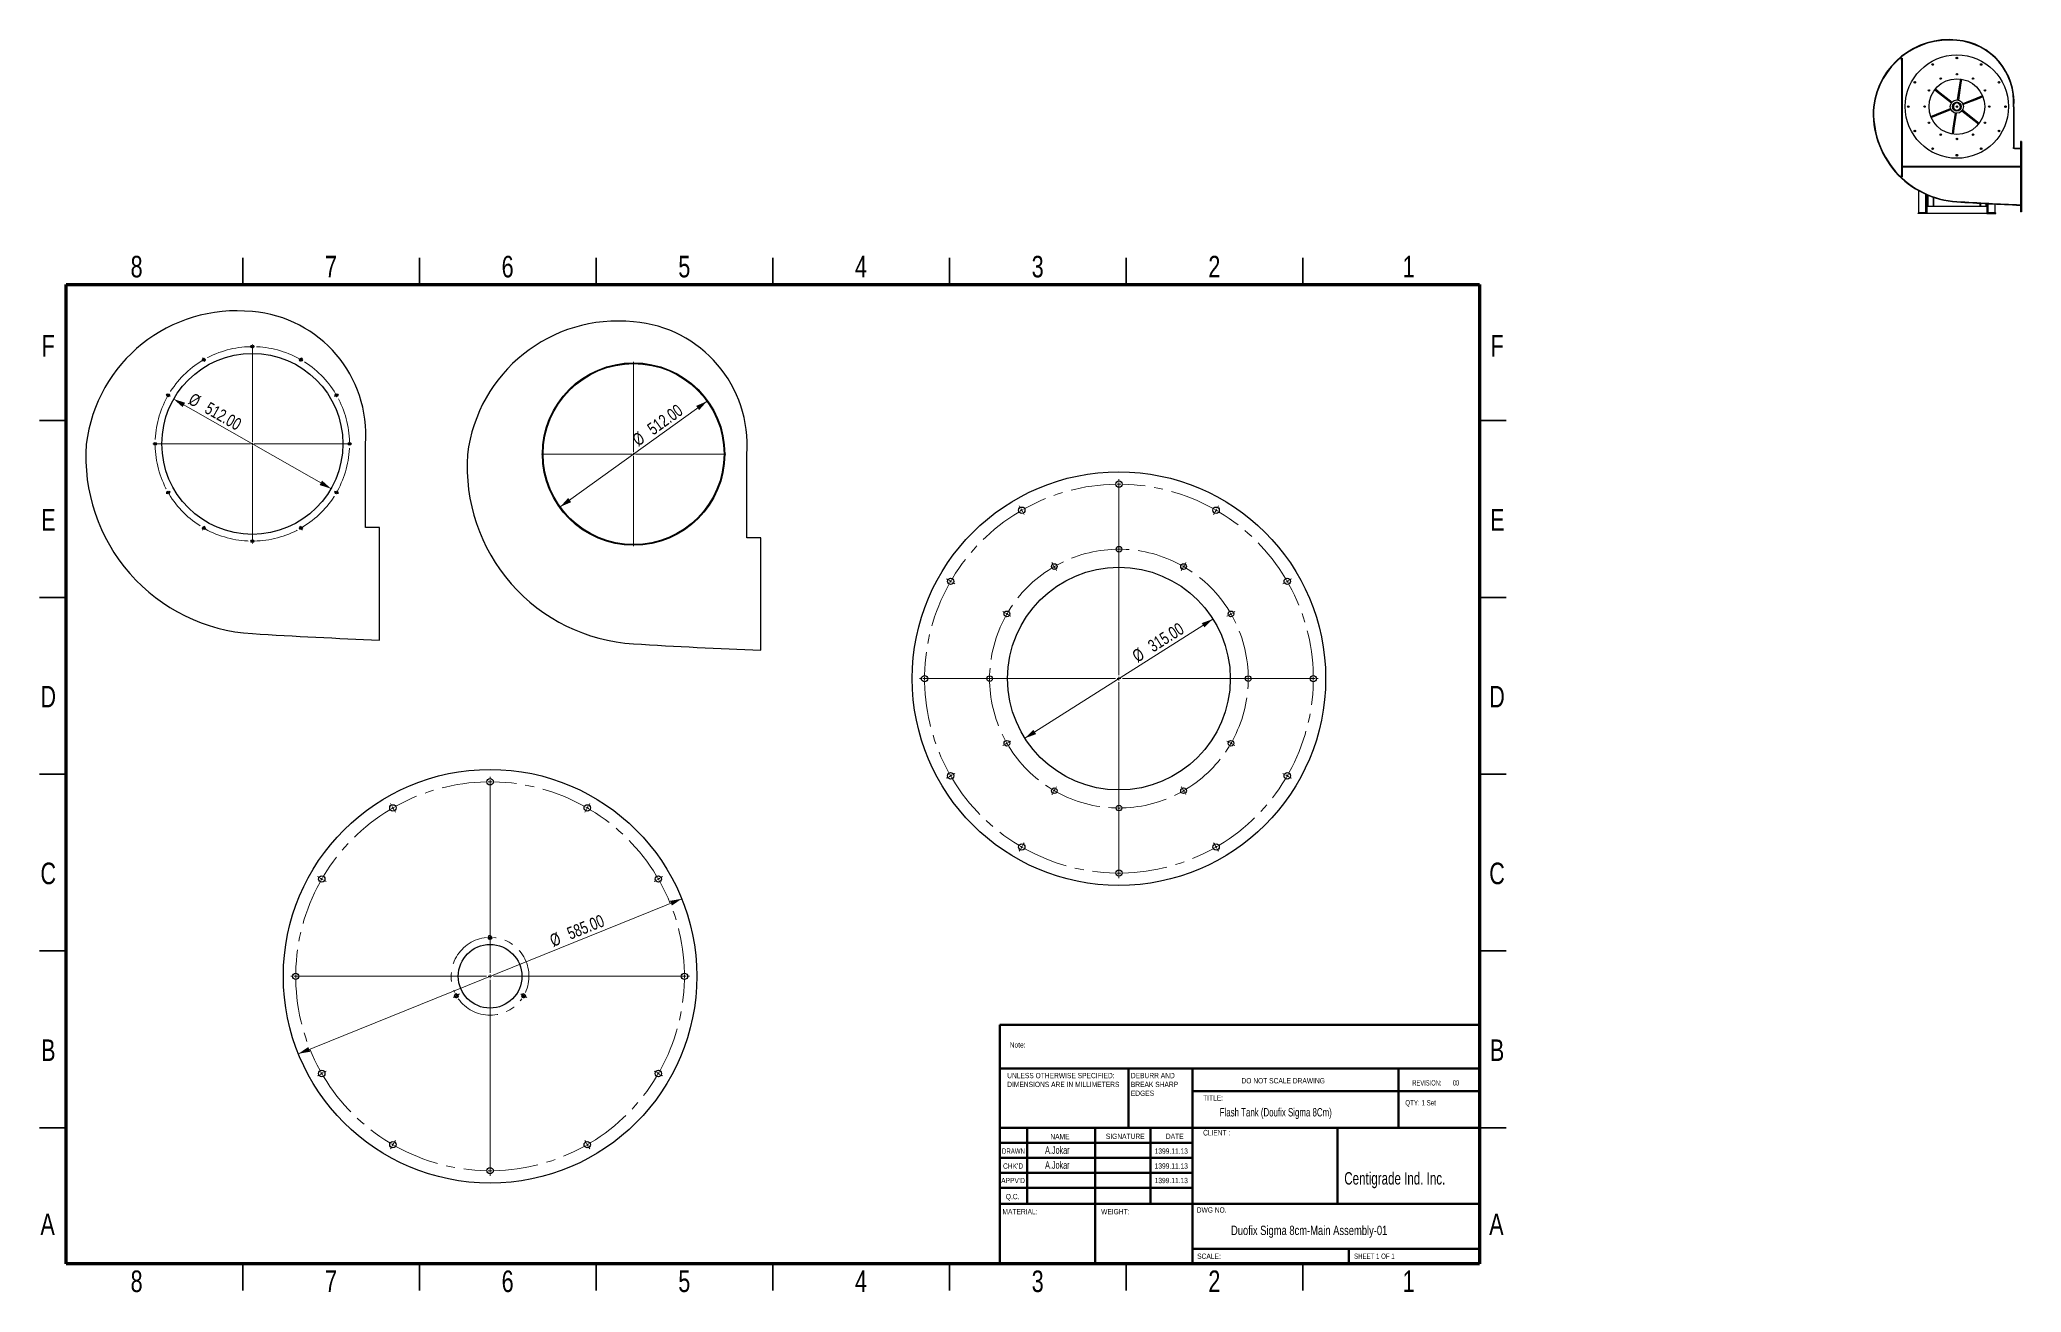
# Model space of a CAD drawing. Header units: millimetres. Extents: x 2 to 563, y 2 to 356.
import ezdxf

# ---------------------------------------------------------------- set-up
doc = ezdxf.new("R2010")
doc.units = ezdxf.units.MM
doc.linetypes.add('CENTERX2', pattern=[20.32, 12.7, -2.54, 2.54, -2.54])
doc.styles.add('SLDTEXTSTYLE0', font='TXT', dxfattribs={"width": 0.75})
doc.styles.add('SLDTEXTSTYLE1', font='TXT', dxfattribs={"width": 0.686449})
doc.styles.add('SLDTEXTSTYLE2', font='TXT', dxfattribs={"width": 0.652778})
doc.styles.add('SLDTEXTSTYLE3', font='TXT', dxfattribs={"width": 0.6875})
doc.styles.add('SLDTEXTSTYLE4', font='TXT', dxfattribs={"width": 0.7})
doc.dimstyles.new('SLDDIMSTYLE0', dxfattribs={"dimtxt": 3.5, "dimasz": 3.302, "dimexe": 0, "dimexo": 0.0625, "dimgap": 0.875, "dimtad": 1, "dimlfac": 10, "dimrnd": 1e-09, "dimzin": 4, "dimdsep": 46, "dimtxsty": 'SLDTEXTSTYLE0', "dimsah": 1, "dimcen": 0, "dimadec": 0, "dimazin": 1, "dimtfac": 1, "dimtmove": 0, "dimatfit": 3, "dimfxl": 0, "dimfrac": 2, "dimtolj": 1, "dimtzin": 12, "dimarcsym": 0})
doc.dimstyles.new('SLDDIMSTYLE1', dxfattribs={"dimtxt": 3.5, "dimasz": 3.302, "dimexe": 0, "dimexo": 0.0625, "dimgap": 0.875, "dimtad": 1, "dimlfac": 5, "dimrnd": 1e-09, "dimzin": 4, "dimdsep": 46, "dimtxsty": 'SLDTEXTSTYLE0', "dimsah": 1, "dimcen": 0, "dimadec": 0, "dimazin": 1, "dimtfac": 1, "dimtmove": 0, "dimatfit": 3, "dimfxl": 0, "dimfrac": 2, "dimtolj": 1, "dimtzin": 12, "dimarcsym": 0})

# ---------------------------------------------------------------- blocks, each defined once
blk = doc.blocks.new('SW_NOTE_0')
at = {"color": 0, "linetype": 'Continuous', "lineweight": 0, "char_height": 1.5, "attachment_point": 1, "style": 'SLDTEXTSTYLE0'}
for s, insert in [('UNLESS OTHERWISE SPECIFIED:', (0, 1.93)), ('DIMENSIONS ARE IN MILLIMETERS', (0, -0.57))]:
    blk.add_mtext(s, dxfattribs=dict(at, insert=insert))
blk = doc.blocks.new('SW_NOTE_1')
at = {"color": 0, "linetype": 'Continuous', "lineweight": 0, "char_height": 1.5, "attachment_point": 1, "style": 'SLDTEXTSTYLE0'}
for s, insert in [('DEBURR AND', (0, 1.93)), ('BREAK SHARP', (0, -0.57)), ('EDGES', (0, -3.07))]:
    blk.add_mtext(s, dxfattribs=dict(at, insert=insert))
blk = doc.blocks.new('_D')
at = {"color": 7, "linetype": 'Continuous', "lineweight": 18}
blk.add_line((40.44, 254.58), (84.95, 229.27), dxfattribs=at)
for points in [[(40.44, 254.58), (42.96, 252.32), (43.67, 253.57)], [(84.95, 229.27), (82.44, 231.53), (81.72, 230.28)]]:
    blk.add_solid(points, dxfattribs=at)
at = {"color": 7, "linetype": 'Continuous', "lineweight": 18, "char_height": 3.5, "attachment_point": 1, "rotation": 330.3783, "style": 'SLDTEXTSTYLE0'}
for s, insert in [('%%c', (46.04, 256.5)), ('512.00', (50.66, 253.94))]:
    blk.add_mtext(s, dxfattribs=dict(at, insert=insert))
blk = doc.blocks.new('SW_CENTERMARKSYMBOL_0')
at = {"color": 0, "linetype": 'Continuous', "lineweight": 0}
for p, q in [((-0.25, 0.43), (-0.32, 0.56)), ((0, 0), (-0.13, 0.22)), ((0, 0), (0.13, -0.22)), ((13.75, 4.18), (13.75, 4.33)), ((13.75, -23.32), (13.75, 3.93)), ((13.75, 3.68), (13.75, 3.93)), ((13.75, 3.68), (13.75, 3.43)), ((13.75, 3.18), (13.75, 3.03)), ((27.5, 0), (27.37, -0.22)), ((27.5, 0), (27.62, 0.22)), ((27.75, 0.43), (27.82, 0.56)), ((0.25, -0.43), (0.32, -0.56)), ((27.25, -0.43), (27.17, -0.56)), ((-10.5, -9.82), (-10.63, -9.74)), ((-10.07, -10.07), (-10.28, -9.94)), ((-10.07, -10.07), (-9.85, -10.19)), ((-9.63, -10.32), (-9.5, -10.39)), ((37.13, -10.32), (37, -10.39)), ((37.57, -10.07), (37.35, -10.19)), ((37.57, -10.07), (37.78, -9.94)), ((38, -9.82), (38.13, -9.74)), ((-14.25, -23.82), (-14.4, -23.82)), ((13.25, -23.82), (-14, -23.82)), ((-13.75, -23.82), (-14, -23.82)), ((-13.75, -23.82), (-13.5, -23.82)), ((-13.25, -23.82), (-13.1, -23.82)), ((13.75, -23.82), (13.5, -23.82)), ((13.75, -23.82), (13.75, -23.57)), ((13.75, -23.82), (13.75, -24.07)), ((13.75, -23.82), (14, -23.82)), ((13.75, -24.32), (13.75, -51.57)), ((14.25, -23.82), (41.5, -23.82)), ((40.75, -23.82), (40.6, -23.82)), ((41.25, -23.82), (41, -23.82)), ((41.25, -23.82), (41.5, -23.82)), ((41.75, -23.82), (41.9, -23.82)), ((-10.5, -37.82), (-10.63, -37.89)), ((-10.07, -37.57), (-10.28, -37.69)), ((-10.07, -37.57), (-9.85, -37.44)), ((-9.63, -37.32), (-9.5, -37.24)), ((37.13, -37.32), (37, -37.24)), ((37.57, -37.57), (37.35, -37.44)), ((37.57, -37.57), (37.78, -37.69)), ((38, -37.82), (38.13, -37.89)), ((-0.25, -48.06), (-0.32, -48.19)), ((0, -47.63), (-0.13, -47.85)), ((0, -47.63), (0.13, -47.41)), ((0.25, -47.2), (0.32, -47.07)), ((27.25, -47.2), (27.17, -47.07)), ((27.5, -47.63), (27.37, -47.41)), ((27.5, -47.63), (27.62, -47.85)), ((27.75, -48.06), (27.82, -48.19)), ((13.75, -50.82), (13.75, -50.67)), ((13.75, -51.32), (13.75, -51.07)), ((13.75, -51.32), (13.75, -51.57)), ((13.75, -51.82), (13.75, -51.97))]:
    blk.add_line(p, q, dxfattribs=at)
for start, end in [(120, 120.5209), (119.4791, 120), (90, 90.5209), (89.4791, 90), (60, 60.5209), (59.4791, 60), (150, 150.5209), (149.4791, 150), (30, 30.5209), (29.4791, 30), (179.4791, 180), (180, 180.5209), (0, 0.5209), (359.4791, 0), (209.4791, 210), (210, 210.5209), (329.4791, 330), (330, 330.5209), (239.4791, 240), (240, 240.5209), (299.4791, 300), (300, 300.5209), (269.4791, 270), (270, 270.5209)]:
    blk.add_arc((13.75, -23.82), 27.5, start, end, dxfattribs=at)
at = {"color": 0, "linetype": 'CENTERX2', "lineweight": 0}
for start, end in [(91.0417, 118.9583), (61.0417, 88.9583), (121.0417, 148.9583), (31.0417, 58.9583), (151.0417, 178.9583), (1.0417, 28.9583), (181.0417, 208.9583), (331.0417, 358.9583), (211.0417, 238.9583), (301.0417, 328.9583), (241.0417, 268.9583), (271.0417, 298.9583)]:
    blk.add_arc((13.75, -23.82), 27.5, start, end, dxfattribs=at)
blk = doc.blocks.new('_D_1')
at = {"color": 7, "linetype": 'Continuous', "lineweight": 18}
blk.add_line((191.38, 253.99), (149.81, 224.1), dxfattribs=at)
for points in [[(191.38, 253.99), (188.28, 252.65), (189.12, 251.48)], [(149.81, 224.1), (152.91, 225.44), (152.07, 226.61)]]:
    blk.add_solid(points, dxfattribs=at)
at = {"color": 7, "linetype": 'Continuous', "lineweight": 18, "char_height": 3.5, "attachment_point": 1, "rotation": 35.7287, "style": 'SLDTEXTSTYLE0'}
for s, insert in [('512.00', (174.09, 247.1)), ('%%c', (169.84, 243.97))]:
    blk.add_mtext(s, dxfattribs=dict(at, insert=insert))
blk = doc.blocks.new('SW_CENTERMARKSYMBOL_1')
at = {"color": 0, "linetype": 'Continuous', "lineweight": 0}
for p, q in [((0, 0.5), (0, 26.05)), ((-0.5, 0), (-26.05, 0)), ((0, 0), (-0.25, 0)), ((0, 0), (0, 0.25)), ((0, 0), (0, -0.25)), ((0, 0), (0.25, 0)), ((0.5, 0), (26.05, 0)), ((0, -0.5), (0, -26.05))]:
    blk.add_line(p, q, dxfattribs=at)
blk = doc.blocks.new('_D_2')
at = {"color": 7, "linetype": 'Continuous', "lineweight": 18}
blk.add_line((184.22, 113.24), (75.73, 69.42), dxfattribs=at)
for points in [[(184.22, 113.24), (180.88, 112.67), (181.42, 111.34)], [(75.73, 69.42), (79.06, 69.99), (78.52, 71.33)]]:
    blk.add_solid(points, dxfattribs=at)
at = {"color": 7, "linetype": 'Continuous', "lineweight": 18, "char_height": 3.5, "attachment_point": 1, "rotation": 21.9931, "style": 'SLDTEXTSTYLE0'}
for s, insert in [('585.00', (151.38, 104.89)), ('%%c', (146.5, 102.86))]:
    blk.add_mtext(s, dxfattribs=dict(at, insert=insert))
blk = doc.blocks.new('SW_CENTERMARKSYMBOL_2')
at = {"color": 0, "linetype": 'Continuous', "lineweight": 0}
for p, q in [((27.5, 8.37), (27.5, 8.77)), ((27.5, -46.63), (27.5, 7.87)), ((27.5, 7.37), (27.5, 7.87)), ((27.5, 7.37), (27.5, 6.87)), ((27.5, 6.37), (27.5, 5.97)), ((-0.5, 0.87), (-0.7, 1.21)), ((0, 0), (-0.25, 0.43)), ((0, 0), (0.25, -0.43)), ((55, 0), (54.75, -0.43)), ((55, 0), (55.25, 0.43)), ((55.5, 0.87), (55.7, 1.21)), ((0.5, -0.87), (0.7, -1.21)), ((54.5, -0.87), (54.3, -1.21)), ((-21, -19.63), (-21.34, -19.43)), ((-20.13, -20.13), (-20.56, -19.88)), ((-20.13, -20.13), (-19.7, -20.38)), ((-19.27, -20.63), (-18.92, -20.83)), ((74.27, -20.63), (73.92, -20.83)), ((75.13, -20.13), (74.7, -20.38)), ((75.13, -20.13), (75.56, -19.88)), ((76, -19.63), (76.34, -19.43)), ((27.5, -36.13), (27.5, -35.63)), ((27.5, -36.63), (27.5, -36.13)), ((27.5, -36.63), (27.5, -37.13)), ((27.5, -37.13), (27.5, -37.63)), ((-28.5, -47.63), (-28.9, -47.63)), ((26.5, -47.63), (-28, -47.63)), ((-27.5, -47.63), (-28, -47.63)), ((-27.5, -47.63), (-27, -47.63)), ((-26.5, -47.63), (-26.1, -47.63)), ((27.5, -47.63), (27, -47.63)), ((27.5, -47.63), (27.5, -47.13)), ((27.5, -47.63), (27.5, -48.13)), ((27.5, -47.63), (28, -47.63)), ((27.5, -48.63), (27.5, -103.13)), ((28.5, -47.63), (83, -47.63)), ((81.5, -47.63), (81.1, -47.63)), ((82.5, -47.63), (82, -47.63)), ((82.5, -47.63), (83, -47.63)), ((83.5, -47.63), (83.9, -47.63)), ((17.54, -53.38), (17.11, -53.63)), ((17.97, -53.13), (17.54, -53.38)), ((17.97, -53.13), (18.41, -52.88)), ((18.41, -52.88), (18.84, -52.63)), ((36.59, -52.88), (36.16, -52.63)), ((37.03, -53.13), (36.59, -52.88)), ((37.03, -53.13), (37.46, -53.38)), ((37.46, -53.38), (37.89, -53.63)), ((-21, -75.63), (-21.34, -75.83)), ((-20.13, -75.13), (-20.56, -75.38)), ((-20.13, -75.13), (-19.7, -74.88)), ((-19.27, -74.63), (-18.92, -74.43)), ((74.27, -74.63), (73.92, -74.43)), ((75.13, -75.13), (74.7, -74.88)), ((75.13, -75.13), (75.56, -75.38)), ((76, -75.63), (76.34, -75.83)), ((0, -95.26), (-0.25, -95.7)), ((0, -95.26), (0.25, -94.83)), ((0.5, -94.4), (0.7, -94.05)), ((54.5, -94.4), (54.3, -94.05)), ((55, -95.26), (54.75, -94.83)), ((55, -95.26), (55.25, -95.7)), ((-0.5, -96.13), (-0.7, -96.48)), ((55.5, -96.13), (55.7, -96.48)), ((27.5, -101.63), (27.5, -101.23)), ((27.5, -102.63), (27.5, -102.13)), ((27.5, -102.63), (27.5, -103.13)), ((27.5, -103.63), (27.5, -104.03))]:
    blk.add_line(p, q, dxfattribs=at)
at = {"color": 0, "linetype": 'CENTERX2', "lineweight": 0}
for radius, start, end in [(55, 91.0417, 118.9583), (55, 61.0417, 88.9583), (55, 121.0417, 148.9583), (55, 31.0417, 58.9583), (55, 151.0417, 178.9583), (55, 1.0417, 28.9583), (11, 95.2087, 204.7913), (11, 335.2087, 84.7913), (55, 181.0417, 208.9583), (55, 331.0417, 358.9583), (11, 215.2087, 324.7913), (55, 211.0417, 238.9583), (55, 301.0417, 328.9583), (55, 241.0417, 268.9583), (55, 271.0417, 298.9583)]:
    blk.add_arc((27.5, -47.63), radius, start, end, dxfattribs=at)
at = {"color": 0, "linetype": 'Continuous', "lineweight": 0}
for radius, start, end in [(55, 90, 90.5209), (55, 89.4791, 90), (55, 119.4791, 120), (55, 60, 60.5209), (55, 59.4791, 60), (55, 120, 120.5209), (55, 150, 150.5209), (55, 149.4791, 150), (55, 30, 30.5209), (55, 29.4791, 30), (11, 90, 92.6044), (11, 87.3956, 90), (55, 179.4791, 180), (55, 180, 180.5209), (55, 0, 0.5209), (55, 359.4791, 0), (11, 207.3956, 210), (11, 210, 212.6044), (11, 327.3956, 330), (11, 330, 332.6044), (55, 209.4791, 210), (55, 210, 210.5209), (55, 329.4791, 330), (55, 330, 330.5209), (55, 239.4791, 240), (55, 240, 240.5209), (55, 299.4791, 300), (55, 300, 300.5209), (55, 269.4791, 270), (55, 270, 270.5209)]:
    blk.add_arc((27.5, -47.63), radius, start, end, dxfattribs=at)
blk = doc.blocks.new('_D_3')
at = {"color": 7, "linetype": 'Continuous', "lineweight": 18}
blk.add_line((334.55, 192.38), (281.33, 158.67), dxfattribs=at)
for points in [[(334.55, 192.38), (331.37, 191.22), (332.14, 190.01)], [(281.33, 158.67), (284.5, 159.83), (283.73, 161.04)]]:
    blk.add_solid(points, dxfattribs=at)
at = {"color": 7, "linetype": 'Continuous', "lineweight": 18, "char_height": 3.5, "attachment_point": 1, "rotation": 32.3539, "style": 'SLDTEXTSTYLE0'}
for s, insert in [('315.00', (315.74, 185.83)), ('%%c', (311.31, 182.96))]:
    blk.add_mtext(s, dxfattribs=dict(at, insert=insert))
blk = doc.blocks.new('SW_CENTERMARKSYMBOL_3')
at = {"color": 0, "linetype": 'Continuous', "lineweight": 0}
for p, q in [((27.5, 8.37), (27.5, 8.77)), ((27.5, -46.63), (27.5, 7.87)), ((27.5, 7.37), (27.5, 7.87)), ((27.5, 7.37), (27.5, 6.87)), ((27.5, 6.37), (27.5, 5.97)), ((-0.5, 0.87), (-0.7, 1.21)), ((0, 0), (-0.25, 0.43)), ((0, 0), (0.25, -0.43)), ((55, 0), (54.75, -0.43)), ((55, 0), (55.25, 0.43)), ((55.5, 0.87), (55.7, 1.21)), ((0.5, -0.87), (0.7, -1.21)), ((54.5, -0.87), (54.3, -1.21)), ((27.5, -10.03), (27.5, -9.73)), ((27.5, -11.03), (27.5, -10.53)), ((27.5, -11.03), (27.5, -11.53)), ((8.7, -15.07), (8.55, -14.81)), ((9.2, -15.93), (8.95, -15.5)), ((9.2, -15.93), (9.45, -16.37)), ((9.7, -16.8), (9.85, -17.06)), ((27.5, -12.03), (27.5, -12.33)), ((45.3, -16.8), (45.15, -17.06)), ((45.8, -15.93), (45.55, -16.37)), ((45.8, -15.93), (46.05, -15.5)), ((46.3, -15.07), (46.45, -14.81)), ((-21, -19.63), (-21.34, -19.43)), ((-20.13, -20.13), (-20.56, -19.88)), ((-20.13, -20.13), (-19.7, -20.38)), ((-19.27, -20.63), (-18.92, -20.83)), ((74.27, -20.63), (73.92, -20.83)), ((75.13, -20.13), (74.7, -20.38)), ((75.13, -20.13), (75.56, -19.88)), ((76, -19.63), (76.34, -19.43)), ((-5.06, -28.83), (-5.32, -28.68)), ((-4.2, -29.33), (-4.63, -29.08)), ((-4.2, -29.33), (-3.76, -29.58)), ((-3.33, -29.83), (-3.07, -29.98)), ((58.33, -29.83), (58.07, -29.98)), ((59.2, -29.33), (58.76, -29.58)), ((59.2, -29.33), (59.63, -29.08)), ((60.06, -28.83), (60.32, -28.68)), ((-28.5, -47.63), (-28.9, -47.63)), ((26.5, -47.63), (-28, -47.63)), ((-27.5, -47.63), (-28, -47.63)), ((-27.5, -47.63), (-27, -47.63)), ((-26.5, -47.63), (-26.1, -47.63)), ((-10.1, -47.63), (-10.4, -47.63)), ((-9.1, -47.63), (-9.6, -47.63)), ((-9.1, -47.63), (-8.6, -47.63)), ((-8.1, -47.63), (-7.8, -47.63)), ((27.5, -47.63), (27, -47.63)), ((27.5, -47.63), (27.5, -47.13)), ((27.5, -47.63), (27.5, -48.13)), ((27.5, -47.63), (28, -47.63)), ((27.5, -48.63), (27.5, -103.13)), ((28.5, -47.63), (83, -47.63)), ((63.1, -47.63), (62.8, -47.63)), ((64.1, -47.63), (63.6, -47.63)), ((64.1, -47.63), (64.6, -47.63)), ((65.1, -47.63), (65.4, -47.63)), ((81.5, -47.63), (81.1, -47.63)), ((82.5, -47.63), (82, -47.63)), ((82.5, -47.63), (83, -47.63)), ((83.5, -47.63), (83.9, -47.63)), ((-5.06, -66.43), (-5.32, -66.58)), ((-4.2, -65.93), (-4.63, -66.18)), ((-4.2, -65.93), (-3.76, -65.68)), ((-3.33, -65.43), (-3.07, -65.28)), ((58.33, -65.43), (58.07, -65.28)), ((59.2, -65.93), (58.76, -65.68)), ((59.2, -65.93), (59.63, -66.18)), ((60.06, -66.43), (60.32, -66.58)), ((-21, -75.63), (-21.34, -75.83)), ((-20.13, -75.13), (-20.56, -75.38)), ((-20.13, -75.13), (-19.7, -74.88)), ((-19.27, -74.63), (-18.92, -74.43)), ((9.7, -78.46), (9.85, -78.2)), ((45.3, -78.46), (45.15, -78.2)), ((74.27, -74.63), (73.92, -74.43)), ((75.13, -75.13), (74.7, -74.88)), ((75.13, -75.13), (75.56, -75.38)), ((76, -75.63), (76.34, -75.83)), ((8.7, -80.19), (8.55, -80.45)), ((9.2, -79.33), (8.95, -79.76)), ((9.2, -79.33), (9.45, -78.89)), ((27.5, -83.23), (27.5, -82.93)), ((27.5, -84.23), (27.5, -83.73)), ((45.8, -79.33), (45.55, -78.89)), ((45.8, -79.33), (46.05, -79.76)), ((46.3, -80.19), (46.45, -80.45)), ((27.5, -84.23), (27.5, -84.73)), ((27.5, -85.23), (27.5, -85.53)), ((0, -95.26), (-0.25, -95.7)), ((0, -95.26), (0.25, -94.83)), ((0.5, -94.4), (0.7, -94.05)), ((54.5, -94.4), (54.3, -94.05)), ((55, -95.26), (54.75, -94.83)), ((55, -95.26), (55.25, -95.7)), ((-0.5, -96.13), (-0.7, -96.48)), ((55.5, -96.13), (55.7, -96.48)), ((27.5, -101.63), (27.5, -101.23)), ((27.5, -102.63), (27.5, -102.13)), ((27.5, -102.63), (27.5, -103.13)), ((27.5, -103.63), (27.5, -104.03))]:
    blk.add_line(p, q, dxfattribs=at)
at = {"color": 0, "linetype": 'CENTERX2', "lineweight": 0}
for radius, start, end in [(55, 91.0417, 118.9583), (55, 61.0417, 88.9583), (55, 121.0417, 148.9583), (55, 31.0417, 58.9583), (36.6, 91.5655, 118.4345), (36.6, 61.5655, 88.4345), (36.6, 121.5655, 148.4345), (36.6, 31.5655, 58.4345), (55, 151.0417, 178.9583), (55, 1.0417, 28.9583), (36.6, 151.5655, 178.4345), (36.6, 1.5655, 28.4345), (55, 181.0417, 208.9583), (36.6, 181.5655, 208.4345), (36.6, 331.5655, 358.4345), (55, 331.0417, 358.9583), (36.6, 211.5655, 238.4345), (36.6, 301.5655, 328.4345), (55, 211.0417, 238.9583), (55, 301.0417, 328.9583), (36.6, 241.5655, 268.4345), (36.6, 271.5655, 298.4345), (55, 241.0417, 268.9583), (55, 271.0417, 298.9583)]:
    blk.add_arc((27.5, -47.63), radius, start, end, dxfattribs=at)
at = {"color": 0, "linetype": 'Continuous', "lineweight": 0}
for radius, start, end in [(55, 90, 90.5209), (55, 89.4791, 90), (55, 119.4791, 120), (55, 60, 60.5209), (55, 59.4791, 60), (55, 120, 120.5209), (36.6, 90, 90.7827), (36.6, 89.2173, 90), (36.6, 120, 120.7827), (36.6, 119.2173, 120), (36.6, 60, 60.7827), (36.6, 59.2173, 60), (55, 150, 150.5209), (55, 149.4791, 150), (55, 30, 30.5209), (55, 29.4791, 30), (36.6, 150, 150.7827), (36.6, 149.2173, 150), (36.6, 30, 30.7827), (36.6, 29.2173, 30), (55, 179.4791, 180), (55, 180, 180.5209), (36.6, 179.2173, 180), (36.6, 180, 180.7827), (36.6, 0, 0.7827), (36.6, 359.2173, 0), (55, 0, 0.5209), (55, 359.4791, 0), (36.6, 209.2173, 210), (36.6, 210, 210.7827), (36.6, 329.2173, 330), (36.6, 330, 330.7827), (55, 209.4791, 210), (55, 210, 210.5209), (55, 329.4791, 330), (55, 330, 330.5209), (36.6, 239.2173, 240), (36.6, 240, 240.7827), (36.6, 299.2173, 300), (36.6, 300, 300.7827), (36.6, 269.2173, 270), (36.6, 270, 270.7827), (55, 239.4791, 240), (55, 240, 240.5209), (55, 299.4791, 300), (55, 300, 300.5209), (55, 269.4791, 270), (55, 270, 270.5209)]:
    blk.add_arc((27.5, -47.63), radius, start, end, dxfattribs=at)

msp = doc.modelspace()

# ---------------------------------------------------------------- linework, layer by layer
at = {"color": 7, "linetype": 'Continuous', "lineweight": 25}
for p, q in [((545.0648, 356.0194), (545.0778, 356.1437)), ((545.0824, 356.1433), (545.0723, 356.0187)), ((529.3686, 350.9814), (529.5686, 350.9814)), ((529.3686, 350.4814), (529.3686, 350.9814)), ((529.5686, 350.4814), (529.3686, 350.4814)), ((529.3686, 350.4814), (529.3686, 317.9814)), ((529.5686, 350.9814), (529.5686, 350.4814)), ((529.5686, 350.4814), (529.5686, 317.9814)), ((538.9801, 342.3136), (540.3136, 341.2615)), ((545.8085, 343.4513), (545.1899, 339.196)), ((546.1054, 343.4082), (545.4868, 339.1529)), ((546.0529, 345.1322), (545.8085, 343.4513)), ((546.1054, 343.4082), (545.8085, 343.4513)), ((546.3498, 345.0891), (546.1054, 343.4082)), ((521.5682, 337.2638), (521.4435, 337.2725)), ((521.4451, 337.2891), (521.5692, 337.2741)), ((538.7943, 342.078), (540.1278, 341.026)), ((539.2768, 335.1723), (543.2713, 336.7642)), ((540.3136, 341.2615), (540.1278, 341.026)), ((540.1278, 341.026), (543.5037, 338.3626)), ((540.3136, 341.2615), (543.6895, 338.5981)), ((543.2713, 336.7642), (543.3823, 336.4855)), ((543.6895, 338.5981), (543.5037, 338.3626)), ((544.7686, 338.3513), (544.7686, 338.5324)), ((544.7686, 338.519), (545.3686, 338.519)), ((544.7686, 338.3513), (544.7686, 338.2729)), ((544.7749, 338.534), (545.3623, 338.534)), ((545.4868, 339.1529), (545.1899, 339.196)), ((545.3686, 338.5324), (545.3686, 338.3513)), ((545.3686, 338.3513), (545.3686, 338.2729)), ((550.7493, 339.7443), (546.7548, 338.1524)), ((546.8659, 337.8738), (546.7548, 338.1524)), ((550.8604, 339.4656), (546.8659, 337.8738)), ((552.3272, 340.3732), (550.7493, 339.7443)), ((550.8604, 339.4656), (550.7493, 339.7443)), ((552.4383, 340.0945), (550.8604, 339.4656)), ((561.0686, 337.269), (561.0696, 337.2814)), ((561.0686, 337.2564), (561.0686, 337.269)), ((561.1936, 337.2564), (561.0686, 337.2564)), ((561.0686, 337.2564), (561.0686, 325.794)), ((561.0696, 337.2814), (561.1942, 337.2718)), ((561.1936, 337.2564), (561.1936, 325.794)), ((537.6989, 334.5435), (539.2768, 335.1723)), ((537.81, 334.2648), (539.3879, 334.8936)), ((539.2768, 335.1723), (539.3879, 334.8936)), ((539.3879, 334.8936), (543.3823, 336.4855)), ((543.7874, 329.5489), (544.0318, 331.2298)), ((544.0318, 331.2298), (544.6504, 335.4851)), ((544.0318, 331.2298), (544.3286, 331.1866)), ((544.0843, 329.5057), (544.3286, 331.1866)), ((544.3286, 331.1866), (544.9473, 335.4419)), ((544.6504, 335.4851), (544.9473, 335.4419)), ((546.4477, 336.0399), (546.6335, 336.2754)), ((549.8236, 333.3765), (546.4477, 336.0399)), ((550.0094, 333.612), (546.6335, 336.2754)), ((549.8236, 333.3765), (550.0094, 333.612)), ((551.1571, 332.3244), (549.8236, 333.3765)), ((551.3429, 332.5599), (550.0094, 333.612)), ((561.0686, 325.794), (561.1936, 325.794)), ((561.0686, 325.469), (561.0686, 325.794)), ((561.3936, 325.469), (561.0686, 325.469)), ((561.3936, 325.594), (561.3936, 325.469)), ((561.3936, 325.594), (563.0686, 325.594)), ((561.3936, 325.469), (563.0686, 325.469)), ((563.3186, 327.469), (563.0686, 327.469)), ((563.0686, 327.469), (563.0686, 307.569)), ((563.3186, 327.469), (563.3186, 307.569)), ((529.5686, 320.4548), (529.5686, 320.2548)), ((529.5686, 320.4548), (563.0686, 320.4548)), ((529.5686, 320.2548), (563.0686, 320.2548)), ((529.3686, 317.9814), (529.5686, 317.9814)), ((529.3686, 317.4814), (529.3686, 317.9814)), ((529.5686, 317.4814), (529.3686, 317.4814)), ((529.5686, 317.9814), (529.5686, 317.4814)), ((534.3186, 307.319), (534.3186, 313.5038)), ((536.3186, 307.319), (536.3186, 312.5016)), ((536.3186, 307.469), (536.3186, 309.419)), ((536.4686, 309.569), (536.5686, 309.569)), ((536.5686, 309.569), (536.5686, 312.3915)), ((536.5686, 309.569), (536.5686, 307.069)), ((553.5686, 309.069), (536.5686, 309.069)), ((536.7686, 309.069), (536.7686, 312.3058)), ((538.5686, 309.069), (538.5686, 311.623)), ((545.0686, 310.4797), (545.0609, 310.3549)), ((551.5686, 309.9805), (551.5686, 309.069)), ((553.3686, 309.886), (553.3686, 309.069)), ((553.5686, 309.8757), (553.5686, 309.569)), ((553.5686, 309.569), (553.5686, 307.069)), ((553.6686, 309.569), (553.5686, 309.569)), ((553.8186, 309.863), (553.8186, 307.319)), ((553.8186, 307.469), (553.8186, 309.419)), ((555.8186, 309.7636), (555.8186, 307.319)), ((563.0686, 309.569), (563.0636, 309.4441)), ((534.0686, 307.069), (534.0686, 307.169)), ((536.5686, 307.069), (534.0686, 307.069)), ((534.2186, 307.319), (536.1686, 307.319)), ((536.3186, 307.319), (534.3186, 307.319)), ((553.5686, 307.069), (536.5686, 307.069)), ((553.5686, 307.069), (556.0686, 307.069)), ((553.8186, 307.319), (555.8186, 307.319)), ((555.9186, 307.319), (553.9686, 307.319)), ((556.0686, 307.069), (556.0686, 307.169)), ((563.3186, 307.569), (563.0686, 307.569)), ((94.6955, 218.2246), (94.6955, 241.8246)), ((202.5954, 215.3455), (202.5954, 238.9455)), ((98.6955, 218.2246), (94.6955, 218.2246)), ((98.6955, 186.4246), (98.6955, 218.2246)), ((206.5954, 215.3455), (202.5954, 215.3455)), ((206.5954, 183.5455), (206.5954, 215.3455))]:
    msp.add_line(p, q, dxfattribs=at)
at = {"color": 8, "linetype": 'Continuous', "lineweight": 25}
for p, q in [((536.6186, 309.069), (536.6186, 312.3699)), ((536.9186, 309.069), (536.9186, 312.2428)), ((538.4186, 309.069), (538.4186, 311.6739)), ((551.7186, 309.9725), (551.7186, 309.069)), ((553.2186, 309.8937), (553.2186, 309.069)), ((553.5186, 309.8783), (553.5186, 309.069))]:
    msp.add_line(p, q, dxfattribs=at)
at = {"color": 7, "linetype": 'Continuous', "lineweight": 35}
for p, q in [((60, 287), (60, 294.5)), ((110, 287), (110, 294.5)), ((160, 287), (160, 294.5)), ((210, 294.5), (210, 287)), ((210, 287), (210, 294.5)), ((260, 287), (260, 294.5)), ((310, 287), (310, 294.5)), ((360, 287), (360, 294.5)), ((10, 248.5), (2.5, 248.5)), ((410, 248.5), (417.5, 248.5)), ((10, 198.5), (2.5, 198.5)), ((410, 198.5), (417.5, 198.5)), ((2.5, 148.5), (10, 148.5)), ((10, 148.5), (2.5, 148.5)), ((417.5, 148.5), (410, 148.5)), ((410, 148.5), (417.5, 148.5)), ((10, 98.5), (2.5, 98.5)), ((410, 98.5), (417.5, 98.5)), ((10, 48.5), (2.5, 48.5)), ((410, 48.5), (417.5, 48.5)), ((60, 10), (60, 2.5)), ((110, 10), (110, 2.5)), ((160, 10), (160, 2.5)), ((210, 2.5), (210, 10)), ((210, 10), (210, 2.5)), ((260, 10), (260, 2.5)), ((310, 10), (310, 2.5)), ((360, 10), (360, 2.5))]:
    msp.add_line(p, q, dxfattribs=at)
at = {"color": 7, "linetype": 'Continuous', "lineweight": 70}
for p, q in [((10, 10), (10, 287)), ((10, 287), (410, 287)), ((410, 287), (410, 10)), ((410, 10), (10, 10))]:
    msp.add_line(p, q, dxfattribs=at)
at = {"color": 7, "linetype": 'Continuous', "lineweight": 50}
for p, q in [((274.2, 77.597), (410, 77.597)), ((274.2, 77.597), (274.2, 65.25)), ((274.2, 65.25), (410, 65.25)), ((274.2, 65.25), (274.2, 10.25)), ((310.6, 65.25), (310.6, 48.5)), ((328.8, 65.25), (328.8, 10)), ((387.09, 48.5), (387.09, 65.25)), ((410, 58.875), (328.8, 58.875)), ((410, 48.5), (274.2, 48.5)), ((282, 48.5), (282, 27)), ((301.191, 48.5), (301.191, 10.25)), ((316.9061, 48.5), (316.9061, 27)), ((328.8, 10.25), (328.8, 48.5)), ((369.7859, 27), (369.7859, 48.5)), ((328.8, 44.25), (274.2, 44.25)), ((328.8, 40), (274.2, 40)), ((328.8, 35.75), (274.2, 35.75)), ((328.8, 31.5), (274.2, 31.5)), ((284.6, 27), (274.2, 27)), ((284.6, 27), (410, 27)), ((328.8, 14.25), (410, 14.25)), ((373, 10), (373, 14.25))]:
    msp.add_line(p, q, dxfattribs=at)
at = {"color": 7, "linetype": 'Continuous', "lineweight": 25}
for centre, radius in [((545.0686, 337.319), 14.625), ((538.1936, 349.2268), 0.225), ((538.1936, 349.2268), 0.2), ((545.0686, 351.069), 0.225), ((545.0686, 351.069), 0.2), ((551.9436, 349.2268), 0.225), ((551.9436, 349.2268), 0.2), ((533.1607, 344.194), 0.225), ((533.1607, 344.194), 0.2), ((545.0686, 337.319), 7.875), ((540.4936, 345.2431), 0.2), ((545.0686, 346.469), 0.2), ((549.6436, 345.2431), 0.2), ((556.9764, 344.194), 0.225), ((556.9764, 344.194), 0.2), ((531.3186, 337.319), 0.225), ((531.3186, 337.319), 0.2), ((535.9186, 337.319), 0.2), ((537.1445, 341.894), 0.2), ((545.0686, 337.319), 1.875), ((545.0686, 337.319), 1.25), ((545.0686, 337.319), 0.2125), ((545.0686, 337.319), 0.1), ((552.9927, 341.894), 0.2), ((554.2186, 337.319), 0.2), ((558.8186, 337.319), 0.225), ((558.8186, 337.319), 0.2), ((537.1445, 332.744), 0.2), ((552.9927, 332.744), 0.2), ((533.1607, 330.444), 0.225), ((533.1607, 330.444), 0.2), ((538.1936, 325.4111), 0.225), ((538.1936, 325.4111), 0.2), ((540.4936, 329.3948), 0.2), ((545.0686, 328.169), 0.2), ((549.6436, 329.3948), 0.2), ((551.9436, 325.4111), 0.225), ((551.9436, 325.4111), 0.2), ((556.9764, 330.444), 0.225), ((556.9764, 330.444), 0.2), ((545.0686, 323.569), 0.225), ((545.0686, 323.569), 0.2), ((62.6955, 269.4246), 0.4), ((62.6955, 241.9246), 25.6), ((48.9455, 265.7403), 0.4), ((76.4455, 265.7403), 0.4), ((170.5954, 239.0455), 25.8), ((170.5954, 239.0455), 25.6), ((38.8798, 255.6746), 0.4), ((86.5112, 255.6746), 0.4), ((35.1955, 241.9246), 0.4), ((90.1955, 241.9246), 0.4), ((307.9369, 175.5254), 58.5), ((307.9369, 230.5254), 0.9), ((38.8798, 228.1746), 0.4), ((86.5112, 228.1746), 0.4), ((280.4369, 223.1568), 0.9), ((335.4369, 223.1568), 0.9), ((48.9455, 218.1089), 0.4), ((62.6955, 214.4246), 0.4), ((76.4455, 218.1089), 0.4), ((289.6369, 207.2219), 0.8), ((307.9369, 212.1254), 0.8), ((326.2369, 207.2219), 0.8), ((260.3055, 203.0254), 0.9), ((307.9369, 175.5254), 31.5), ((355.5683, 203.0254), 0.9), ((276.2404, 193.8254), 0.8), ((339.6334, 193.8254), 0.8), ((252.9369, 175.5254), 0.9), ((271.3369, 175.5254), 0.8), ((344.5369, 175.5254), 0.8), ((362.9369, 175.5254), 0.9), ((276.2404, 157.2254), 0.8), ((339.6334, 157.2254), 0.8), ((129.9721, 91.3315), 58.5), ((129.9721, 146.3315), 0.9), ((260.3055, 148.0254), 0.9), ((355.5683, 148.0254), 0.9), ((289.6369, 143.8288), 0.8), ((326.2369, 143.8288), 0.8), ((102.4721, 138.9629), 0.9), ((157.4721, 138.9629), 0.9), ((307.9369, 138.9254), 0.8), ((280.4369, 127.894), 0.9), ((335.4369, 127.894), 0.9), ((82.3407, 118.8315), 0.9), ((177.6035, 118.8315), 0.9), ((307.9369, 120.5254), 0.9), ((129.9721, 102.3315), 0.5), ((129.9721, 91.3315), 9), ((74.9721, 91.3315), 0.9), ((184.9721, 91.3315), 0.9), ((120.4459, 85.8315), 0.5), ((139.4984, 85.8315), 0.5), ((82.3407, 63.8315), 0.9), ((177.6035, 63.8315), 0.9), ((102.4721, 43.7001), 0.9), ((157.4721, 43.7001), 0.9), ((129.9721, 36.3315), 0.9)]:
    msp.add_circle(centre, radius, dxfattribs=at)
for centre, radius, start, end in [((542.8515, 334.6961), 21.5629, 84.073937, 173.093143), ((542.8515, 334.6961), 21.4379, 84.073937, 173.093143), ((545.0984, 356.3426), 0.325, 264.073937, 265.399641), ((543.6729, 338.6263), 17.4486, 355.579485, 85.399641), ((545.0984, 356.3426), 0.2, 264.073937, 265.399641), ((543.6729, 338.6263), 17.5736, 355.579485, 85.399641), ((546.6084, 335.5324), 25.225, 176.044561, 266.482761), ((521.7678, 337.25), 0.325, 173.093143, 176.044561), ((546.6084, 335.5324), 25.1, 176.044561, 266.482761), ((521.7678, 337.25), 0.2, 173.093143, 176.044561), ((545.0686, 337.319), 1.075, 106.204693, 73.795307), ((545.0686, 337.319), 1.05, 106.60155, 73.39845), ((545.0686, 337.319), 1, 107.457603, 72.542397), ((561.3936, 337.2564), 0.325, 175.579485, 180), ((561.3936, 337.2564), 0.2, 175.579485, 180), ((561.3936, 325.794), 0.325, 180, 270), ((561.3936, 325.794), 0.2, 180, 270), ((536.4686, 309.419), 0.15, 90, 180), ((596.0958, 1140.6682), 831.8802, 266.4827615, 267.7243089), ((596.0958, 1140.6682), 831.7552, 266.4827615, 267.7243089), ((553.6686, 309.419), 0.15, 0, 90), ((534.2186, 307.169), 0.15, 90, 180), ((536.1686, 307.469), 0.15, 270, 0), ((553.9686, 307.469), 0.15, 180, 270), ((555.9186, 307.169), 0.15, 0, 90), ((58.2613, 236.6787), 42.8757, 84.063879, 173.106918), ((59.904, 244.5392), 34.8972, 355.538486, 85.411977), ((166.1613, 233.7997), 42.8757, 84.063879, 173.106918), ((167.804, 241.6602), 34.8972, 355.538486, 85.411977), ((65.7752, 238.3515), 50.2, 176.032804, 266.482761), ((173.6752, 235.4724), 50.2, 176.032804, 266.482761), ((164.7499, 1848.6229), 1663.5103, 266.4827615, 267.7243089), ((272.6499, 1845.7439), 1663.5103, 266.4827615, 267.7243089)]:
    msp.add_arc(centre, radius, start, end, dxfattribs=at)
at = {"color": 7, "linetype": 'Continuous', "lineweight": 18}
for centre in [(129.9721, 102.3315), (120.4459, 85.8315), (139.4984, 85.8315)]:
    msp.add_arc(centre, 0.6, 75, 345, dxfattribs=at)
at = {"color": 7, "linetype": 'Continuous', "lineweight": 25}
for points, knots in [([(544.7686, 338.3513), (544.7686, 338.3482), (544.7686, 338.3422), (544.7686, 338.3342), (544.7686, 338.3283), (544.7686, 338.3255), (544.7686, 338.3253), (544.7686, 338.3252)], [0, 0, 0, 0, 0.22624189, 0.45258007, 0.6745096, 0.88753162, 1, 1, 1, 1]), ([(545.3686, 338.3252), (545.3686, 338.3255), (545.3686, 338.326), (545.3686, 338.3302), (545.3686, 338.3365), (545.3686, 338.3439), (545.3686, 338.349), (545.3686, 338.3513)], [0, 0, 0, 0, 0.2037498, 0.407391, 0.61473739, 0.83030837, 1, 1, 1, 1])]:
    msp.add_open_spline(points, degree=3, knots=knots, dxfattribs=at)

# ---------------------------------------------------------------- block references
at = {"color": 7, "linetype": 'Continuous', "lineweight": 0}
for name, p in [('SW_CENTERMARKSYMBOL_0', (48.9455, 265.7403)), ('SW_CENTERMARKSYMBOL_1', (170.5954, 239.0455)), ('SW_CENTERMARKSYMBOL_3', (280.4369, 223.1568)), ('SW_CENTERMARKSYMBOL_2', (102.4721, 138.9629)), ('SW_NOTE_0', (276.3088, 62.0695)), ('SW_NOTE_1', (311.3092, 62.0695))]:
    msp.add_blockref(name, p, dxfattribs=at)

# ---------------------------------------------------------------- texts
for s, insert, char_height, attachment_point, style in [('8', (29.9386, 295.1137), 6.096, 2, 'SLDTEXTSTYLE0'), ('7', (84.9386, 295.1137), 6.096, 2, 'SLDTEXTSTYLE0'), ('6', (134.9386, 295.1137), 6.096, 2, 'SLDTEXTSTYLE0'), ('5', (184.9386, 295.1137), 6.096, 2, 'SLDTEXTSTYLE0'), ('4', (234.9386, 295.1137), 6.096, 2, 'SLDTEXTSTYLE0'), ('3', (284.9386, 295.1137), 6.096, 2, 'SLDTEXTSTYLE0'), ('2', (334.9386, 295.1137), 6.096, 2, 'SLDTEXTSTYLE0'), ('1', (389.9386, 295.1137), 6.096, 2, 'SLDTEXTSTYLE0'), ('F', (4.9365, 272.7257), 6.096, 2, 'SLDTEXTSTYLE0'), ('F', (414.9365, 272.7257), 6.096, 2, 'SLDTEXTSTYLE0'), ('E', (5.0106, 223.4757), 6.096, 2, 'SLDTEXTSTYLE0'), ('E', (415.0106, 223.4757), 6.096, 2, 'SLDTEXTSTYLE0'), ('D', (4.9302, 173.4757), 6.096, 2, 'SLDTEXTSTYLE0'), ('D', (414.9302, 173.4757), 6.096, 2, 'SLDTEXTSTYLE0'), ('C', (4.9365, 123.4757), 6.096, 2, 'SLDTEXTSTYLE0'), ('C', (414.9365, 123.4757), 6.096, 2, 'SLDTEXTSTYLE0'), ('B', (4.9534, 73.4757), 6.096, 2, 'SLDTEXTSTYLE0'), ('B', (414.9534, 73.4757), 6.096, 2, 'SLDTEXTSTYLE0'), ('Note:', (277.0323, 72.6663), 1.5, 1, 'SLDTEXTSTYLE0'), ('DO NOT SCALE DRAWING', (342.6146, 62.533), 1.5, 1, 'SLDTEXTSTYLE0'), ('REVISION:       00', (390.9549, 61.9348), 1.5, 1, 'SLDTEXTSTYLE2'), ('TITLE:', (331.7595, 57.6839), 1.5, 1, 'SLDTEXTSTYLE0'), ('QTY: 1 Set', (388.9581, 56.305), 1.5, 1, 'SLDTEXTSTYLE4'), ('Flash Tank (Doufix Sigma 8Cm)', (336.4589, 54.0646), 2.38125, 1, 'SLDTEXTSTYLE4'), ('NAME', (288.5222, 46.7515), 1.5, 1, 'SLDTEXTSTYLE0'), ('SIGNATURE', (304.2336, 46.8118), 1.5, 1, 'SLDTEXTSTYLE0'), ('DATE', (321.2178, 46.8118), 1.5, 1, 'SLDTEXTSTYLE0'), ('CLIENT :', (331.7595, 47.8853), 1.5875, 1, 'SLDTEXTSTYLE4'), ('DRAWN', (274.8434, 42.6348), 1.5, 1, 'SLDTEXTSTYLE1'), ('A.Jokar', (287.0332, 43.2192), 2.11667, 1, 'SLDTEXTSTYLE4'), ('1399.11.13', (318.0377, 42.6348), 1.5, 1, 'SLDTEXTSTYLE0'), ("APPV'D", (274.6017, 34.3159), 1.5, 1, 'SLDTEXTSTYLE0'), ("CHK'D", (275.1392, 38.4119), 1.5, 1, 'SLDTEXTSTYLE0'), ('A.Jokar', (287.0332, 38.9963), 2.11667, 1, 'SLDTEXTSTYLE4'), ('1399.11.13', (318.0377, 38.4119), 1.5, 1, 'SLDTEXTSTYLE0'), ('1399.11.13', (318.0377, 34.3159), 1.5, 1, 'SLDTEXTSTYLE0'), ('Centigrade Ind. Inc.', (371.7076, 35.9234), 3.5, 1, 'SLDTEXTSTYLE4'), ('Q.C.', (275.9154, 29.7756), 1.5, 1, 'SLDTEXTSTYLE0'), ('A', (4.7566, 24.2257), 6.096, 2, 'SLDTEXTSTYLE0'), ('MATERIAL:', (274.9752, 25.5047), 1.5, 1, 'SLDTEXTSTYLE0'), ('WEIGHT:', (302.8936, 25.5032), 1.4986, 1, 'SLDTEXTSTYLE0'), ('DWG NO.', (329.953, 25.9861), 1.5, 1, 'SLDTEXTSTYLE0'), ('A', (414.7566, 24.2257), 6.096, 2, 'SLDTEXTSTYLE0'), ('Duofix Sigma 8cm-Main Assembly-01', (339.6501, 20.7856), 2.645833, 1, 'SLDTEXTSTYLE0'), ('SCALE:', (330.074, 12.9001), 1.5, 1, 'SLDTEXTSTYLE0'), ('SHEET 1 OF 1', (374.4783, 12.9001), 1.5, 1, 'SLDTEXTSTYLE3'), ('8', (29.9386, 8.1137), 6.096, 2, 'SLDTEXTSTYLE0'), ('7', (84.9386, 8.1137), 6.096, 2, 'SLDTEXTSTYLE0'), ('6', (134.9386, 8.1137), 6.096, 2, 'SLDTEXTSTYLE0'), ('5', (184.9386, 8.1137), 6.096, 2, 'SLDTEXTSTYLE0'), ('4', (234.9386, 8.1137), 6.096, 2, 'SLDTEXTSTYLE0'), ('3', (284.9386, 8.1137), 6.096, 2, 'SLDTEXTSTYLE0'), ('2', (334.9386, 8.1137), 6.096, 2, 'SLDTEXTSTYLE0'), ('1', (389.9386, 8.1137), 6.096, 2, 'SLDTEXTSTYLE0')]:
    msp.add_mtext(s, dxfattribs=dict(at, insert=insert, char_height=char_height, attachment_point=attachment_point, style=style))

# ---------------------------------------------------------------- dimensions: what is measured, and where the dimension line sits
at = {"color": 7, "linetype": 'Continuous', "lineweight": 18}
for p1, p2, dimstyle, picture, middle in [((40.4412, 254.5779), (84.9497, 229.2712), 'SLDDIMSTYLE0', '_D', (52.0529, 247.9757)), ((191.3773, 253.9946), (149.8136, 224.0965), 'SLDDIMSTYLE0', '_D_1', (180.5979, 246.2406)), ((334.5468, 192.3825), (281.327, 158.6682), 'SLDDIMSTYLE1', '_D_3', (322.1354, 184.52)), ((184.215, 113.2395), (75.7292, 69.4236), 'SLDDIMSTYLE1', '_D_2', (157.3517, 102.3898))]:
    dim = msp.add_diameter_dim_2p(p1=p1, p2=p2, dimstyle=dimstyle, dxfattribs=at)
    dim.commit()
    dim.dimension.update_dxf_attribs({"geometry": picture, "text_midpoint": middle, "dimtype": 163})

doc.saveas('drawing.dxf')
